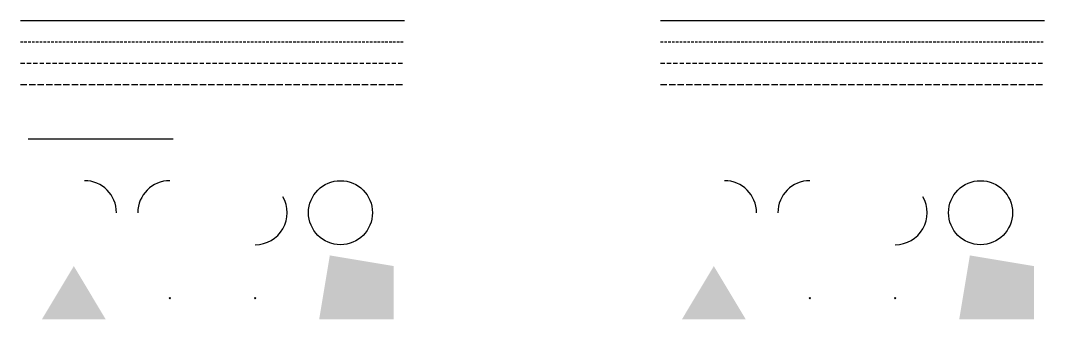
# Model space of a CAD drawing. Units: millimetres at full size, sheet at 1:200. Extents: x -18000 to 78000, y -16000 to 12000.
import ezdxf

# ---------------------------------------------------------------- set-up
doc = ezdxf.new("R2010")
doc.units = ezdxf.units.MM
doc.header["$LTSCALE"] = 200
doc.header["$PDMODE"] = 32
doc.header["$PDSIZE"] = 100
for name, pattern in [('DASHED1', [1.8, 1.2, -0.6]), ('DASHED2', [3, 2, -1]), ('DASHED3', [4, 3, -1])]:
    doc.linetypes.add(name, pattern=pattern)
doc.layers.add('0-0_\u3000本体', color=2, linetype='Continuous')
doc.layers.add('0-8_門型柱部', color=7, linetype='Continuous')

# ---------------------------------------------------------------- blocks, each defined once
blk = doc.blocks.new('BLK(1)')
at = {"layer": '0-0_\u3000本体', "color": 4}
blk.add_line((-18062.5, 15631.9), (17937.5, 15631.9), dxfattribs=at)
at = {"layer": '0-0_\u3000本体', "color": 7, "linetype": 'DASHED1'}
blk.add_line((-18062.5, 13631.9), (17937.5, 13631.9), dxfattribs=at)
at = {"layer": '0-0_\u3000本体', "color": 3, "linetype": 'DASHED2'}
blk.add_line((-18062.5, 11631.9), (17937.5, 11631.9), dxfattribs=at)
at = {"layer": '0-0_\u3000本体', "linetype": 'DASHED3'}
blk.add_line((-18062.5, 9631.9), (17937.5, 9631.9), dxfattribs=at)
at = {"layer": '0-0_\u3000本体', "color": 6}
blk.add_circle((11937.5, -2368.1), 3000, dxfattribs=at)
at = {"layer": '0-0_\u3000本体', "color": 7}
blk.add_arc((-12062.5, -2368.1), 3000, 0, 90, dxfattribs=at)
at = {"layer": '0-0_\u3000本体', "color": 3}
blk.add_arc((-4062.5, -2368.1), 3000, 90, 180, dxfattribs=at)
at = {"layer": '0-0_\u3000本体'}
blk.add_arc((3937.5, -2368.1), 3000, 270, 30, dxfattribs=at)
at = {"layer": '0-0_\u3000本体', "color": 3}
blk.add_point((-4062.5, -10368.1), dxfattribs=at)
at = {"layer": '0-0_\u3000本体'}
blk.add_point((3937.5, -10368.1), dxfattribs=at)
at = {"layer": '0-0_\u3000本体', "color": 6}
blk.add_solid([(9937.5, -12368.1), (16937.5, -12368.1), (10937.5, -6368.1), (16937.5, -7368.1)], dxfattribs=at)
at = {"layer": '0-0_\u3000本体'}
blk.add_solid([(-16062.5, -12368.1), (-10062.5, -12368.1), (-13062.5, -7368.1)], dxfattribs=at)
at = {"layer": '0-8_門型柱部'}
blk.add_line((-17341.4, 4557.1), (-3736, 4557.1), dxfattribs=at)
blk = doc.blocks.new('BLK')
at = {"layer": '0-0_\u3000本体', "color": 4}
blk.add_line((-18062.5, 15631.9), (17937.5, 15631.9), dxfattribs=at)
at = {"layer": '0-0_\u3000本体', "color": 7, "linetype": 'DASHED1'}
blk.add_line((-18062.5, 13631.9), (17937.5, 13631.9), dxfattribs=at)
at = {"layer": '0-0_\u3000本体', "color": 3, "linetype": 'DASHED2'}
blk.add_line((-18062.5, 11631.9), (17937.5, 11631.9), dxfattribs=at)
at = {"layer": '0-0_\u3000本体', "linetype": 'DASHED3'}
blk.add_line((-18062.5, 9631.9), (17937.5, 9631.9), dxfattribs=at)
at = {"layer": '0-0_\u3000本体', "color": 6}
blk.add_circle((11937.5, -2368.1), 3000, dxfattribs=at)
at = {"layer": '0-0_\u3000本体', "color": 7}
blk.add_arc((-12062.5, -2368.1), 3000, 0, 90, dxfattribs=at)
at = {"layer": '0-0_\u3000本体', "color": 3}
blk.add_arc((-4062.5, -2368.1), 3000, 90, 180, dxfattribs=at)
at = {"layer": '0-0_\u3000本体'}
blk.add_arc((3937.5, -2368.1), 3000, 270, 30, dxfattribs=at)
at = {"layer": '0-0_\u3000本体', "color": 3}
blk.add_point((-4062.5, -10368.1), dxfattribs=at)
at = {"layer": '0-0_\u3000本体'}
blk.add_point((3937.5, -10368.1), dxfattribs=at)
at = {"layer": '0-0_\u3000本体', "color": 6}
blk.add_solid([(9937.5, -12368.1), (16937.5, -12368.1), (10937.5, -6368.1), (16937.5, -7368.1)], dxfattribs=at)
at = {"layer": '0-0_\u3000本体'}
blk.add_solid([(-16062.5, -12368.1), (-10062.5, -12368.1), (-13062.5, -7368.1)], dxfattribs=at)

msp = doc.modelspace()

# ---------------------------------------------------------------- block references
at = {"layer": '0-8_門型柱部'}
for name, p in [('BLK(1)', (62.5, -3631.9)), ('BLK', (60062.5, -3631.9))]:
    msp.add_blockref(name, p, dxfattribs=at)

doc.saveas('drawing.dxf')
